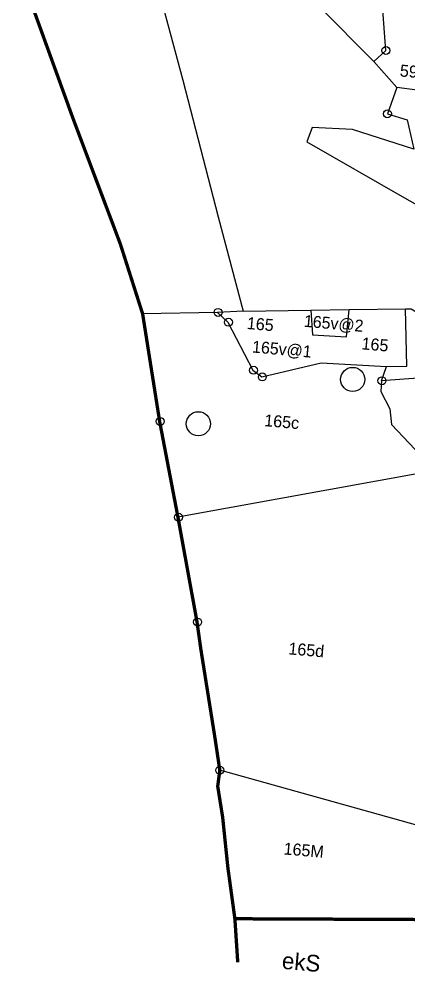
# Model space of a CAD drawing. Header units: metres. Extents: x 333181 to 338057, y 1785471 to 1790230.
# Drawn here: x 333610 to 334196, y 1787456 to 1788891 of the extents above; entities that cross this region are included whole.
import ezdxf
from ezdxf.enums import TextEntityAlignment as Align

# ---------------------------------------------------------------- set-up
doc = ezdxf.new("R2010")
doc.units = ezdxf.units.M
doc.header["$MEASUREMENT"] = 0
doc.linetypes.add('DIVIDE', pattern=[31.75, 12.7, -6.35, 0, -6.35, 0, -6.35])
for name, color, linetype in [('POLY_PARCEL', 6, 'Continuous'), ('SYM_STONE', 1, 'Continuous'), ('SYM_WELL', 1, 'Continuous'), ('TEXT_MAPOUT', 7, 'Continuous'), ('TEXT_PARCEL', 7, 'Continuous'), ('V_BOUND_LINE', 7, 'Continuous'), ('V_DIVIDE_LINE', 7, 'DIVIDE')]:
    doc.layers.add(name, color=color, linetype=linetype)
doc.styles.add('TEXT_MAP', font='', dxfattribs={"height": 0.3})
doc.styles.get('TEXT_MAP').set_extended_font_data('Kruti Dev 050')

# ---------------------------------------------------------------- blocks, each defined once
blk = doc.blocks.new('PAKKAWELL')
blk.add_circle((0, 0), 0.181)
blk = doc.blocks.new('STONE')
blk.add_circle((0, 0), 0.0851)
blk = doc.blocks.new('1235')
at = {"layer": 'POLY_PARCEL'}
for points in [[(2660.94, 7861.2), (2665.24, 7848.49), (2671.65, 7830.32), (2680.18, 7807.17), (2685.94, 7791.31), (2693.06, 7771.21), (2698.11, 7757.36)], [(2714.41, 7796.68), (2705.36, 7804.32), (2698.52, 7805.03), (2695.78, 7810.06), (2691.38, 7817.07), (2691.91, 7818.6), (2693.52, 7819.89)], [(2714.41, 7796.68), (2716.11, 7798.48), (2714.56, 7807.97), (2714.56, 7807.97), (2711.07, 7808.03), (2709.66, 7810.8), (2709.66, 7810.8), (2709.08, 7818.82), (2709.08, 7818.82), (2708.24, 7820.2)], [(2714.41, 7796.68), (2718.26, 7793.06)], [(2718.26, 7793.06), (2717.17, 7788.97), (2720.24, 7788.31), (2721.62, 7784.01), (2712.15, 7786.14), (2706.03, 7785.93), (2705.4, 7783.69), (2720.83, 7776.54), (2723.37, 7775.41), (2729.46, 7771.45)], [(2731.04, 7784.58), (2730.11, 7785.9), (2729.95, 7787.38), (2728.64, 7788.1), (2728.34, 7790.33), (2728.64, 7791.02), (2725.94, 7791.98), (2721.31, 7792.93), (2718.26, 7793.06)], [(2722.5, 7759.87), (2723.34, 7759.95), (2726.62, 7758.37), (2731.3, 7759.32), (2730.93, 7761.88)], [(2708.24, 7758.41), (2708.83, 7754.74), (2713.97, 7754.88), (2713.99, 7759.01)], [(2708.24, 7758.41), (2713.99, 7759.01), (2713.99, 7759.01)], [(2713.99, 7759.01), (2722.5, 7759.87)], [(2720.4, 7750.96), (2723.44, 7751.23), (2722.5, 7759.87)], [(2698.11, 7757.36), (2694.25, 7756.84)], [(2698.11, 7757.36), (2708.24, 7758.41)], [(2694.25, 7756.84), (2683.01, 7755.62)], [(2694.25, 7756.84), (2695.94, 7755.49), (2700.34, 7748.6), (2701.76, 7747.72), (2710.49, 7750.63), (2710.49, 7750.63), (2720.4, 7750.96)], [(2719.81, 7748.73), (2720.4, 7750.96)], [(2728.7, 7750.13), (2719.81, 7748.73)], [(2719.81, 7748.73), (2719.86, 7747.12), (2721.47, 7744.59), (2721.89, 7742.29), (2727.7, 7737.1), (2727.7, 7737.1), (2727.75, 7735.57)], [(2727.75, 7735.57), (2727.75, 7735.57), (2691.02, 7725.49), (2691.02, 7725.49)], [(2732.38, 7681.36), (2732.13, 7682.11), (2700.67, 7687.97)]]:
    blk.add_lwpolyline(points, dxfattribs=at)
at = {"layer": 'V_BOUND_LINE', "const_width": 0.503}
blk.add_lwpolyline([(2732.41, 7668.13), (2704.91, 7665.82), (2703.18, 7673.41), (2701.72, 7680.95), (2700.57, 7685.52), (2700.67, 7687.97), (2699.55, 7692.63), (2696.19, 7706.03), (2695.28, 7709.97), (2691.02, 7725.49), (2686.99, 7739.68), (2683.01, 7755.62), (2678.73, 7765.84), (2670.03, 7783.93), (2660.17, 7805.13)], dxfattribs=at)
at = {"layer": 'V_DIVIDE_LINE', "const_width": 0.503}
blk.add_lwpolyline([(2704.91, 7665.82), (2705.92, 7659.3)], dxfattribs=at)
at = {"layer": 'SYM_STONE', "xscale": 7.047574335353677, "yscale": 7.047574335353677, "zscale": 7.047574335353677}
for p in [(2716.11, 7798.48), (2717.17, 7788.97), (2694.34, 7756.84), (2696.03, 7755.49), (2700.43, 7748.6), (2719.89, 7748.73), (2701.85, 7747.72), (2687.07, 7739.68), (2691.1, 7725.49), (2695.37, 7709.97), (2700.67, 7687.97)]:
    blk.add_blockref('STONE', p, dxfattribs=at)
at = {"layer": 'SYM_WELL', "xscale": 10.06796333621954, "yscale": 10.06796333621954, "zscale": 10.06796333621954}
for p in [(2715.47, 7748.54), (2692.85, 7739.82)]:
    blk.add_blockref('PAKKAWELL', p, dxfattribs=at)
at = {"layer": 'TEXT_MAPOUT', "style": 'TEXT_MAP'}
blk.add_text('ekS', height=2.517, dxfattribs=at).set_placement((2712.57, 7658.92))
at = {"layer": 'TEXT_PARCEL', "style": 'TEXT_MAP'}
for s, height, p in [('59', 1.812, (2718.49, 7794.76)), ('165', 1.812, (2698.83, 7754.73)), ('165', 1.812, (2716.35, 7753.19)), ('165v@1', 1.8, (2699.93, 7751.26)), ('165c', 1.812, (2702.74, 7740.34)), ('165d', 1.812, (2709.4, 7706.32)), ('165M', 1.812, (2711.33, 7676.15))]:
    blk.add_text(s, height=height, dxfattribs=at).set_placement(p)
blk.add_text('165v@2', height=1.8, dxfattribs=at).set_placement((2711.88, 7756.59), align=Align.MIDDLE)

msp = doc.modelspace()

# ---------------------------------------------------------------- block references
at = {"xscale": 9.965946763787475, "yscale": 9.965946763787475, "zscale": 9.965946763787475, "rotation": 354.9611497791353}
msp.add_blockref('1235', (300371.6, 1713802.1), dxfattribs=at)

doc.saveas('drawing.dxf')
